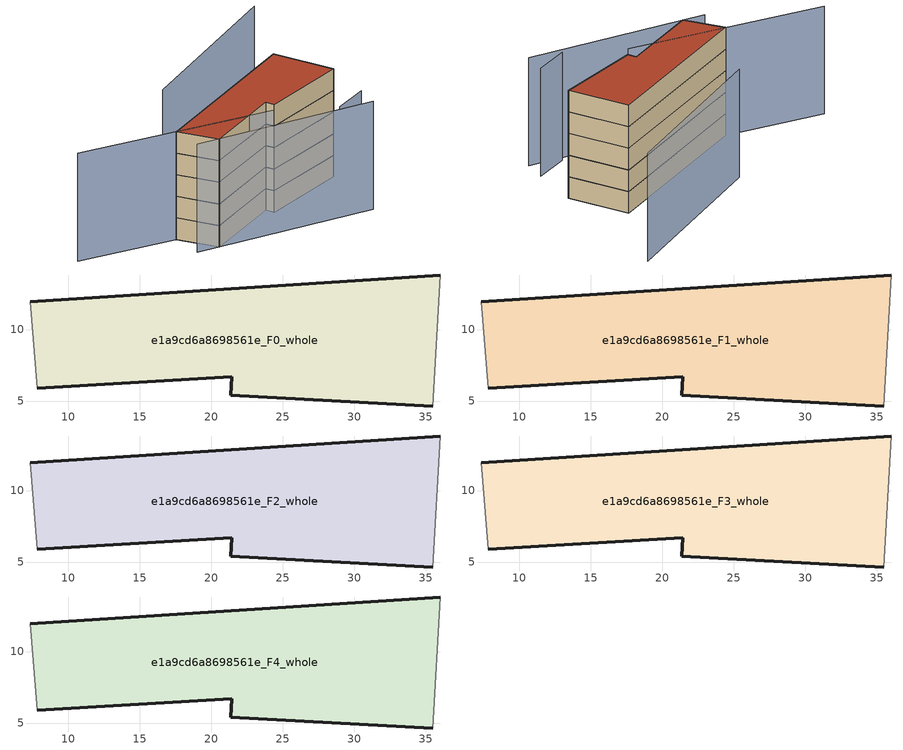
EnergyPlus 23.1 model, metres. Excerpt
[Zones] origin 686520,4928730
e1a9cd6a8698561e_F0_whole
 floor ground (EU_floor_Construction): 35.48,4.66 36.04,13.82 7.34,11.96 7.83,5.89 21.44,6.68 21.38,5.42 z0
 wall outside (EU_wall_Construction): 7.34,11.96 36.04,13.82 / 35.48,4.66 21.38,5.42 21.44,6.68 7.83,5.89 z0:3
 wall adiabatic (EU_wall_Construction): 36.04,13.82 35.48,4.66 / 7.83,5.89 7.34,11.96 z0:3
e1a9cd6a8698561e_F1_whole
 floor to e1a9cd6a8698561e_F0_whole (EU_floor_Construction): 35.48,4.66 36.03,13.82 7.34,11.96 7.83,5.89 21.44,6.68 21.38,5.42 z3
 wall outside (EU_wall_Construction): 7.34,11.96 36.04,13.82 / 35.48,4.66 21.38,5.42 21.44,6.68 7.83,5.89 z3:6
 wall adiabatic (EU_wall_Construction): 36.04,13.82 35.48,4.66 / 7.83,5.89 7.34,11.96 z3:6
e1a9cd6a8698561e_F2_whole
 floor to e1a9cd6a8698561e_F1_whole (EU_floor_Construction): 35.48,4.66 36.03,13.82 7.34,11.96 7.83,5.89 21.44,6.68 21.38,5.42 z6
 wall outside (EU_wall_Construction): 7.34,11.96 36.04,13.82 / 35.48,4.66 21.38,5.42 21.44,6.68 7.83,5.89 z6:9
 wall adiabatic (EU_wall_Construction): 36.04,13.82 35.48,4.66 / 7.83,5.89 7.34,11.96 z6:9
e1a9cd6a8698561e_F3_whole
 floor to e1a9cd6a8698561e_F2_whole (EU_floor_Construction): 35.48,4.66 36.03,13.82 7.34,11.96 7.83,5.89 21.44,6.68 21.38,5.42 z9
 wall outside (EU_wall_Construction): 7.34,11.96 36.04,13.82 / 35.48,4.66 21.38,5.42 21.44,6.68 7.83,5.89 z9:12
 wall adiabatic (EU_wall_Construction): 36.04,13.82 35.48,4.66 / 7.83,5.89 7.34,11.96 z9:12
e1a9cd6a8698561e_F4_whole
 floor to e1a9cd6a8698561e_F3_whole (EU_floor_Construction): 35.48,4.66 36.03,13.82 7.34,11.96 7.83,5.89 21.44,6.68 21.38,5.42 z12
 wall outside (EU_wall_Construction): 7.34,11.96 36.04,13.82 / 35.48,4.66 21.38,5.42 21.44,6.68 7.83,5.89 z12:15
 wall adiabatic (EU_wall_Construction): 36.04,13.82 35.48,4.66 / 7.83,5.89 7.34,11.96 z12:15
 roof outside (EU_roof_Construction): 36.04,13.82 35.48,4.66 21.38,5.42 21.44,6.68 7.83,5.89 7.34,11.96 z15
shading: 4.96,7.51 28.48,-5.11 / 24.81,-2.26 30.88,-2.02 / -5.04,19.42 19.69,4.51 / 48.7,23.74 18.67,20.31 z0:15
[Building]
EU S2 Campaign: North Axis=0; Terrain=City; Solar Distribution=FullExterior
[Site:Location]
Bologna: Latitude=44.5; Longitude=11.25; Time Zone=1; Elevation=37
[SizingPeriod:WeatherFileDays]
AnnualSizingPeriod: Begin Month=1; Begin Day of Month=1; End Month=12; End Day of Month=31; Day of Week for Start Day=Monday; Use Weather File Daylight Saving Period=No; Use Weather File Rain and Snow Indicators=No
[MATERIAL]
EU_InternalMass_Material: Roughness=MediumRough; Thickness=0.1; Conductivity=1; Density=1800; Specific Heat=900; Thermal Absorptance=0.9; Solar Absorptance=0.7; Visible Absorptance=0.7
[MATERIAL:NOMASS] Roughness=MediumRough; Thermal Absorptance=0.9; Solar Absorptance=0.7; Visible Absorptance=0.7
Name | Thermal Resistance
EU_wall_NoMass | 0.905828
EU_roof_NoMass | 0.37593
EU_floor_NoMass | 0.67114
[CONSTRUCTION]
EU_wall_Construction: EU_wall_NoMass
EU_roof_Construction: EU_roof_NoMass
EU_floor_Construction: EU_floor_NoMass
EU_InternalMass_Construction: EU_InternalMass_Material
[ZONE] Type=1; Multiplier=1; Ceiling Height=autocalculate; Floor Area=autocalculate; Part of Total Floor Area=Yes
Name | Volume
e1a9cd6a8698561e_F0_whole | 611.973
e1a9cd6a8698561e_F1_whole; e1a9cd6a8698561e_F2_whole; e1a9cd6a8698561e_F3_whole; e1a9cd6a8698561e_F4_whole | 611.972
[INTERNALMASS] Construction=EU_InternalMass_Construction; Surface Area=203.991
Name | Zone or ZoneList
e1a9cd6a8698561e_F0_whole_EU_InternalMass | e1a9cd6a8698561e_F0_whole
e1a9cd6a8698561e_F1_whole_EU_InternalMass | e1a9cd6a8698561e_F1_whole
e1a9cd6a8698561e_F2_whole_EU_InternalMass | e1a9cd6a8698561e_F2_whole
e1a9cd6a8698561e_F3_whole_EU_InternalMass | e1a9cd6a8698561e_F3_whole
e1a9cd6a8698561e_F4_whole_EU_InternalMass | e1a9cd6a8698561e_F4_whole
[OTHEREQUIPMENT] Fuel Type=Electricity; Design Level Calculation Method=Watts/Area; Power per Zone Floor Area=1; Fraction Latent=0; Fraction Radiant=0; Fraction Lost=0; Carbon Dioxide Generation Rate=0; EndUse Subcategory=EU_Step8_InternalGains
Name | Zone or ZoneList or Space or SpaceList | Schedule
EU_Step8_InternalGain_e1a9cd6a8698561e_F0_whole_f000 | e1a9cd6a8698561e_F0_whole | EU_Step8_GainSchedule_e1a9cd6a8698561e_F0_whole_f000
EU_Step8_InternalGain_e1a9cd6a8698561e_F1_whole_f000 | e1a9cd6a8698561e_F1_whole | EU_Step8_GainSchedule_e1a9cd6a8698561e_F1_whole_f000
EU_Step8_InternalGain_e1a9cd6a8698561e_F2_whole_f000 | e1a9cd6a8698561e_F2_whole | EU_Step8_GainSchedule_e1a9cd6a8698561e_F2_whole_f000
EU_Step8_InternalGain_e1a9cd6a8698561e_F3_whole_f000 | e1a9cd6a8698561e_F3_whole | EU_Step8_GainSchedule_e1a9cd6a8698561e_F3_whole_f000
EU_Step8_InternalGain_e1a9cd6a8698561e_F4_whole_f000 | e1a9cd6a8698561e_F4_whole | EU_Step8_GainSchedule_e1a9cd6a8698561e_F4_whole_f000
[ZONEVENTILATION:DESIGNFLOWRATE] Schedule=EU_AlwaysOn; Design Flow Rate Calculation Method=AirChanges/Hour; Air Changes per Hour=0.73129; Ventilation Type=Natural; Fan Pressure Rise=0; Fan Total Efficiency=1; Constant Term Coefficient=1; Temperature Term Coefficient=0; Velocity Term Coefficient=0; Velocity Squared Term Coefficient=0; Minimum Indoor Temperature=-100; Maximum Indoor Temperature=100; Delta Temperature=-100; Minimum Outdoor Temperature=-100; Maximum Outdoor Temperature=100; Maximum Wind Speed=40
Name | Zone or ZoneList or Space or SpaceList
EU_ConstantAir_e1a9cd6a8698561e_F0_whole | e1a9cd6a8698561e_F0_whole
EU_ConstantAir_e1a9cd6a8698561e_F1_whole | e1a9cd6a8698561e_F1_whole
EU_ConstantAir_e1a9cd6a8698561e_F2_whole | e1a9cd6a8698561e_F2_whole
EU_ConstantAir_e1a9cd6a8698561e_F3_whole | e1a9cd6a8698561e_F3_whole
EU_ConstantAir_e1a9cd6a8698561e_F4_whole | e1a9cd6a8698561e_F4_whole
[HVACTEMPLATE:THERMOSTAT] Constant Heating Setpoint=20; Constant Cooling Setpoint=50
EU_HeatOnly_e1a9cd6a8698561e_F0_whole; EU_HeatOnly_e1a9cd6a8698561e_F1_whole; EU_HeatOnly_e1a9cd6a8698561e_F2_whole; EU_HeatOnly_e1a9cd6a8698561e_F3_whole; EU_HeatOnly_e1a9cd6a8698561e_F4_whole
[HVACTEMPLATE:ZONE:IDEALLOADSAIRSYSTEM] System Availability Schedule=EU_AlwaysOn; Maximum Heating Supply Air Temperature=50; Minimum Cooling Supply Air Temperature=13; Maximum Heating Supply Air Humidity Ratio=0.0156; Minimum Cooling Supply Air Humidity Ratio=0.0077; Heating Limit=NoLimit; Cooling Limit=NoLimit; Heating Availability Schedule=EU_AlwaysOn; Cooling Availability Schedule=EU_CoolingOff; Dehumidification Control Type=ConstantSensibleHeatRatio; Cooling Sensible Heat Ratio=0.7; Dehumidification Setpoint=60; Humidification Control Type=None; Humidification Setpoint=30; Outdoor Air Method=None; Outdoor Air Flow Rate per Person=0.00944; Outdoor Air Flow Rate per Zone Floor Area=0; Outdoor Air Flow Rate per Zone=0; Demand Controlled Ventilation Type=None; Outdoor Air Economizer Type=NoEconomizer; Heat Recovery Type=None; Sensible Heat Recovery Effectiveness=0.7; Latent Heat Recovery Effectiveness=0.65
Name | Template Thermostat
e1a9cd6a8698561e_F0_whole | EU_HeatOnly_e1a9cd6a8698561e_F0_whole
e1a9cd6a8698561e_F1_whole | EU_HeatOnly_e1a9cd6a8698561e_F1_whole
e1a9cd6a8698561e_F2_whole | EU_HeatOnly_e1a9cd6a8698561e_F2_whole
e1a9cd6a8698561e_F3_whole | EU_HeatOnly_e1a9cd6a8698561e_F3_whole
e1a9cd6a8698561e_F4_whole | EU_HeatOnly_e1a9cd6a8698561e_F4_whole
[SIZING:ZONE] Zone Cooling Design Supply Air Temperature Input Method=SupplyAirTemperature; Zone Cooling Design Supply Air Temperature=13; Zone Heating Design Supply Air Temperature Input Method=SupplyAirTemperature; Zone Heating Design Supply Air Temperature=50; Zone Cooling Design Supply Air Humidity Ratio=0.008; Zone Heating Design Supply Air Humidity Ratio=0.008; Cooling Design Air Flow Method=DesignDay; Cooling Design Air Flow Rate=0; Cooling Minimum Air Flow per Zone Floor Area=0.000762; Cooling Minimum Air Flow=0; Cooling Minimum Air Flow Fraction=0.2; Heating Design Air Flow Method=DesignDay; Heating Design Air Flow Rate=0; Heating Maximum Air Flow per Zone Floor Area=0.002032; Heating Maximum Air Flow=0.141576; Heating Maximum Air Flow Fraction=0.3; Account for Dedicated Outdoor Air System=No; Dedicated Outdoor Air System Control Strategy=NeutralSupplyAir; Dedicated Outdoor Air Low Setpoint Temperature for Design=autosize; Dedicated Outdoor Air High Setpoint Temperature for Design=autosize; Zone Load Sizing Method=Sensible Load Only No Latent Load; Zone Latent Cooling Design Supply Air Humidity Ratio Input Method=HumidityRatioDifference; Zone Cooling Design Supply Air Humidity Ratio Difference=0.005; Zone Latent Heating Design Supply Air Humidity Ratio Input Method=HumidityRatioDifference; Zone Humidification Design Supply Air Humidity Ratio Difference=0.005
e1a9cd6a8698561e_F0_whole; e1a9cd6a8698561e_F1_whole; e1a9cd6a8698561e_F2_whole; e1a9cd6a8698561e_F3_whole; e1a9cd6a8698561e_F4_whole
[SCHEDULE:CONSTANT]
Name | Hourly Value
EU_AlwaysOn | 1
EU_CoolingOff | 0
[SCHEDULE:FILE] Column Number=1; Rows to Skip at Top=0; Number of Hours of Data=8760; Column Separator=Comma; Interpolate to Timestep=No; Minutes per Item=60; Adjust Schedule for Daylight Savings=Yes
Name | File
EU_Step8_GainSchedule_e1a9cd6a8698561e_F0_whole_f000 | ../../schedules/e1a9cd6a8698561e/e1a9cd6a8698561e_F0_whole_f000_gain.csv
EU_Step8_GainSchedule_e1a9cd6a8698561e_F1_whole_f000 | ../../schedules/e1a9cd6a8698561e/e1a9cd6a8698561e_F1_whole_f000_gain.csv
EU_Step8_GainSchedule_e1a9cd6a8698561e_F2_whole_f000 | ../../schedules/e1a9cd6a8698561e/e1a9cd6a8698561e_F2_whole_f000_gain.csv
EU_Step8_GainSchedule_e1a9cd6a8698561e_F3_whole_f000 | ../../schedules/e1a9cd6a8698561e/e1a9cd6a8698561e_F3_whole_f000_gain.csv
EU_Step8_GainSchedule_e1a9cd6a8698561e_F4_whole_f000 | ../../schedules/e1a9cd6a8698561e/e1a9cd6a8698561e_F4_whole_f000_gain.csv
